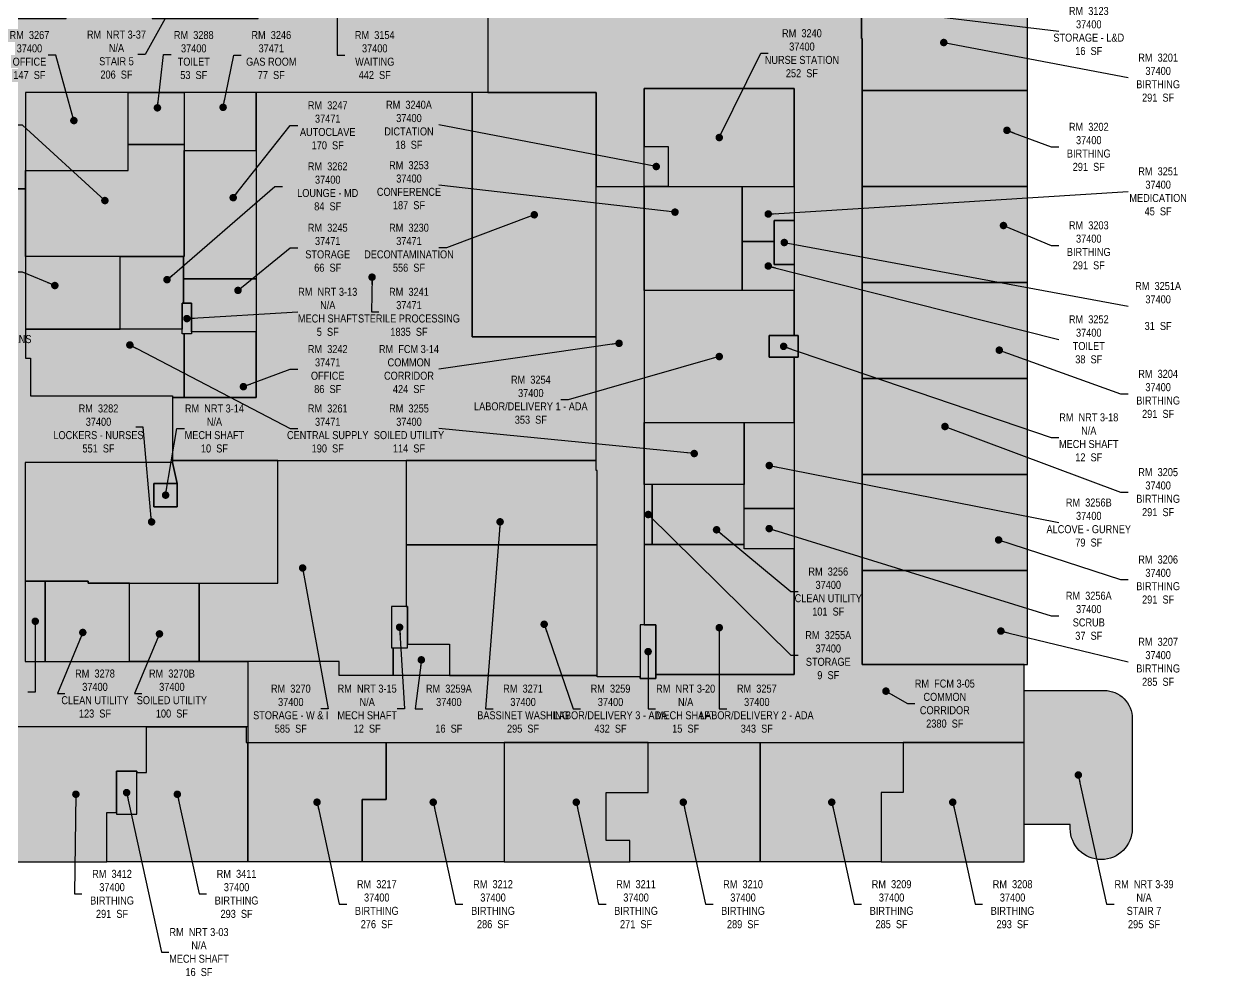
# Model space of a CAD drawing. Header units: inches. Extents: x 276 to 7811, y 1528 to 4873.
# Drawn here: x 5854 to 7789, y 1528 to 3075 of the extents above; entities that cross this region are included whole.
import ezdxf

# ---------------------------------------------------------------- set-up
doc = ezdxf.new("R2010")
doc.units = ezdxf.units.IN
doc.header["$MEASUREMENT"] = 0
for name, color, linetype in [('0-LABEL', 3, 'Continuous'), ('1-NRT', 200, 'Continuous'), ('1-NRT-PTN', 253, 'Continuous'), ('3-FCM', 190, 'Continuous'), ('3-FCM-PTN', 9, 'Continuous'), ('4-OCC', 6, 'Continuous'), ('4-OCC-PTN', 95, 'Continuous')]:
    doc.layers.add(name, color=color, linetype=linetype)
doc.styles.add('ArialN', font='ARIALN.TTF')
doc.dimstyles.new('AB-195', dxfattribs={"dimscale": 195, "dimtxt": 0.070312, "dimasz": 0.0625, "dimexe": 0.0625, "dimexo": 0.125, "dimgap": 0.25, "dimtad": 0, "dimdec": 4, "dimrnd": 0.0625, "dimzin": 0, "dimdsep": 46, "dimlunit": 4, "dimtxsty": 'ArialN', "dimblk": 'ARCHTICK', "dimcen": 0.0625, "dimclrd": 256, "dimclre": 256, "dimclrt": 256, "dimadec": 0, "dimazin": 0, "dimtfac": 1, "dimtdec": 4, "dimtofl": 0, "dimtmove": 2, "dimatfit": 3, "dimldrblk": 'DOT', "dimfxl": 0, "dimfrac": 2, "dimtolj": 1, "dimtzin": 0, "dimlwd": -1, "dimlwe": -1, "dimarcsym": 0})

# ---------------------------------------------------------------- blocks, each defined once
blk = doc.blocks.new('_ArchTick')
at = {"const_width": 0.15}
blk.add_lwpolyline([(-0.5, -0.5), (0.5, 0.5)], dxfattribs=at)
blk = doc.blocks.new('_Dot')
at = {"lineweight": -2}
blk.add_line((-0.5, 0), (-1, 0), dxfattribs=at)
at = {"const_width": 0.5}
blk.add_lwpolyline([(-0.25, 0, 1), (0.25, 0, 1)], format="xyb", close=True, dxfattribs=at)

msp = doc.modelspace()

# ---------------------------------------------------------------- hatches: boundary and pattern name
at = {"layer": '1-NRT-PTN'}
for points in [[(6127, 2621.2), (6127, 2571.5), (6111.8, 2571.5), (6111.8, 2621.2)], [(7065.3, 2568.7), (7065.3, 2533.7), (7112.7, 2533.7), (7112.7, 2568.7)], [(6070.8, 2328.5), (6065.8, 2328.5), (6065.8, 2290.5), (6103.8, 2290.5), (6103.8, 2328.5)], [(6473, 2128.5), (6452, 2128.5), (6452, 2061.1), (6478, 2061.1), (6478, 2128.5)], [(6856, 2099), (6856, 2011.5), (6881.5, 2011.5), (6881.5, 2099)], [(6037.8, 1826.1), (6037.8, 1861.1), (6005.1, 1861.1), (6005.1, 1791.1), (6037.8, 1791.1)]]:
    msp.add_hatch(color=256, dxfattribs=at).paths.add_polyline_path(points)
h = msp.add_hatch(color=256, dxfattribs=at)
edge = h.paths.add_edge_path()
edge.add_line((7480, 1774.2), (7480, 1992))
edge.add_line((7480, 1992), (7610, 1992))
edge.add_arc((7610, 1946.5), 45.5, 0, 90, ccw=False)
edge.add_line((7655.5, 1946.5), (7655.5, 1767.7))
edge.add_arc((7605.1, 1767.7), 50.4, -180, 0, ccw=False)
edge.add_line((7554.7, 1767.7), (7554.7, 1774.2))
edge.add_line((7554.7, 1774.2), (7480, 1774.2))
at = {"layer": '3-FCM-PTN'}
for points in [[(5415.9, 2960.5), (5231, 2960.5), (5231, 3090.5), (5227.8, 3090.5), (5227.8, 3161.1), (5234.3, 3161.1), (5234.3, 3208), (5227.8, 3208), (5227.8, 3266), (5335, 3266), (5335, 3155.5), (5370.8, 3155.5), (5370.8, 3090.5), (5546.3, 3090.5), (5546.3, 3113.2), (5601.5, 3113.2), (5601.5, 3084), (5923.3, 3084), (5923.3, 3188), (6025.8, 3188), (6025.8, 3162), (6027.3, 3162), (6027.3, 3090.5), (6063, 3090.5), (6063, 3084), (6235.3, 3084), (6235.3, 3090.5), (6316.5, 3090.5), (6316.5, 3134.5), (6418.5, 3134.5), (6418.5, 3139), (6526.3, 3139), (6526.3, 3090.5), (6608.2, 3090.5), (6608.2, 2963.7), (5857.3, 2963.7), (5857.3, 2807), (5750.7, 2807), (5750.7, 2965.2), (5702.3, 2965.2), (5702.3, 2960.5), (5485.9, 2960.5)], [(7036.5, 3090.5), (6608.2, 3090.5), (6608.2, 2963.7), (6784.5, 2963.7), (6784.5, 2811), (6862.5, 2811), (6862.5, 2970.2), (7106.2, 2970.2), (7106.2, 2568.7), (7112.7, 2568.7), (7112.7, 2533.7), (7106.2, 2533.7), (7106.2, 2018), (6881.5, 2018), (6881.5, 2011.5), (6856, 2011.5), (6856, 2014), (6786, 2014), (6786, 2016.5), (6366.8, 2016.5), (6366.8, 2039.3), (6218.3, 2039.3), (6218.3, 1907.5), (7480, 1907.5), (7480, 2034.2), (7216.8, 2034.2), (7216.8, 3051.5), (7215.5, 3051.5), (7215.5, 3089), (7145, 3089), (7145, 3139.2), (7036.5, 3139.2)]]:
    msp.add_hatch(color=256, dxfattribs=at).paths.add_polyline_path(points)
h = msp.add_hatch(color=256, dxfattribs=at)
edge = h.paths.add_edge_path()
edge.add_line((5755.7, 2053.8), (5755.8, 2180.4))
edge.add_line((5755.8, 2180.4), (5750.7, 2180.4))
edge.add_line((5750.7, 2180.4), (5750.7, 2807))
edge.add_line((5750.7, 2807), (5857.3, 2807))
edge.add_line((5857.3, 2807), (5857.3, 2532))
edge.add_line((5857.3, 2532), (5865.3, 2532))
edge.add_line((5865.3, 2532), (5865.3, 2471))
edge.add_line((5865.3, 2471), (6096.2, 2471))
edge.add_line((6096.2, 2471), (6096.2, 2362.5))
edge.add_line((6096.2, 2362.5), (5856.8, 2362.5))
edge.add_line((5856.8, 2362.5), (5856.8, 2039.2))
edge.add_line((5856.8, 2039.2), (6218.3, 2039.3))
edge.add_line((6218.3, 2039.3), (6218.3, 1933.2))
edge.add_line((6218.3, 1933.2), (5428.4, 1933.2))
edge.add_line((5428.4, 1933.2), (5428.4, 1972.2))
edge.add_line((5428.4, 1972.2), (4711, 1972.2))
edge.add_line((4711, 1972.2), (4711, 1926))
edge.add_line((4711, 1926), (4646, 1926))
edge.add_line((4646, 1926), (4646, 2032.4))
edge.add_line((4646, 2032.4), (4640.1, 2032.4))
edge.add_line((4640.1, 2032.4), (4640.1, 2077))
edge.add_line((4640.1, 2077), (4667, 2077))
edge.add_line((4667, 2077), (4667, 2076.5))
edge.add_line((4667, 2076.5), (4766.2, 2076.5))
edge.add_line((4766.2, 2076.5), (4766.3, 2079.7))
edge.add_line((4766.3, 2079.7), (5185.5, 2079.7))
edge.add_line((5185.5, 2079.7), (5185.5, 2078.2))
edge.add_line((5185.5, 2078.2), (5480.9, 2078.2))
edge.add_line((5480.9, 2078.2), (5480.9, 2054.4))
edge.add_arc((5619.4, 2520.2), 485.9, 253.4435, 286.2979)
msp.add_hatch(color=256, dxfattribs=at).paths.add_polyline_path([(6856, 2014), (6786, 2014), (6786, 2349.5), (6784.5, 2349.5), (6784.5, 2811), (6862.5, 2811), (6862.5, 2099), (6856, 2099)], flags=17)
at = {"layer": '4-OCC-PTN'}
for color, points in [(109, [(7216.8, 2967), (7485.5, 2967), (7485.5, 3123), (7303.2, 3123), (7303.2, 3121.4), (7212.9, 3121.4), (7212.9, 3089), (7215.5, 3089), (7215.5, 3051.5), (7216.8, 3051.5)]), (109, [(5857.3, 2963.7), (5857.3, 2837), (6024, 2837), (6024, 2963.7)]), (109, [(6115, 2963.7), (6024, 2963.7), (6024, 2879.2), (6115, 2879.2)]), (54, [(6784.5, 2365.7), (6784.5, 2566.5), (6583, 2566.5), (6583, 2963.7), (6232, 2963.7), (6232, 2468.2), (6096.2, 2468.2), (6096.2, 2365.7)]), (54, [(6232, 2869.5), (6232, 2963.7), (6115, 2963.7), (6115, 2869.5)]), (54, [(6583, 2963.7), (6583, 2566.5), (6784.5, 2566.5), (6784.5, 2963.7)]), (109, [(6862.5, 2970.2), (6862.5, 2876), (6901.5, 2876), (6901.5, 2814.2), (6901.5, 2811), (7106.2, 2811), (7106.2, 2970.2)]), (109, [(7216.8, 2811), (7485.5, 2811), (7485.5, 2967), (7216.8, 2967)]), (109, [(5857.3, 2837), (6024, 2837), (6024, 2879.2), (6115, 2879.2), (6115, 2697.2), (5857.3, 2697.2)]), (54, [(6157.5, 2869.5), (6232, 2869.5), (6232, 2661), (6113.6, 2661), (6113.6, 2697.2), (6115, 2697.2), (6115, 2869.5)]), (109, [(6862.5, 2876), (6901.5, 2876), (6901.5, 2811), (6862.5, 2811)]), (109, [(7021.8, 2811), (7021.8, 2642), (6862.5, 2642), (6862.5, 2811)]), (109, [(7106.2, 2811), (7021.8, 2811), (7021.8, 2721.6), (7073.8, 2721.6), (7073.8, 2755.7), (7106.2, 2755.7)]), (109, [(7216.8, 2655), (7485.5, 2655), (7485.5, 2811), (7216.8, 2811)]), (109, [(7106.2, 2755.7), (7073.8, 2755.7), (7073.8, 2721.6), (7073.8, 2684.2), (7106.2, 2684.2)]), (109, [(7021.8, 2721.6), (7021.8, 2642), (7106.2, 2642), (7106.2, 2684.2), (7073.8, 2684.2), (7073.8, 2721.6)]), (109, [(6011, 2697.2), (5857.3, 2697.2), (5857.3, 2579), (6011, 2579)]), (109, [(6011, 2579), (6111.8, 2579), (6111.8, 2621.2), (6113.6, 2621.2), (6113.6, 2697.2), (6011, 2697.2)]), (54, [(6232, 2661), (6113.6, 2661), (6113.6, 2621.2), (6127, 2621.2), (6127, 2575.1), (6232, 2575.1)]), (109, [(7216.8, 2499), (7485.5, 2499), (7485.5, 2655), (7216.8, 2655)]), (109, [(7065.3, 2568.7), (7106.2, 2568.7), (7106.2, 2642), (7021.8, 2642), (6862.5, 2642), (6862.5, 2427.5), (7025, 2427.5), (7106.2, 2427.5), (7106.2, 2533.7), (7065.3, 2533.7)]), (54, [(6115, 2571.5), (6111.8, 2571.5), (6111.8, 2579), (6011, 2579), (5857.3, 2579), (5857.3, 2532), (5865.3, 2532), (5865.3, 2471), (6096.2, 2471), (6096.2, 2468.2), (6115, 2468.2)]), (54, [(6115, 2468.2), (6232, 2468.2), (6232, 2575.1), (6127, 2575.1), (6127, 2571.5), (6115, 2571.5)]), (109, [(7216.8, 2343), (7485.5, 2343), (7485.5, 2499), (7216.8, 2499)]), (109, [(7025, 2375.5), (7025, 2330), (7025, 2326.7), (6862.5, 2326.7), (6862.5, 2427.5), (7025, 2427.5)]), (109, [(7106.2, 2427.5), (7025, 2427.5), (7025, 2287.7), (7106.2, 2287.7)]), (109, [(6267.2, 2166.2), (6139.2, 2166.2), (6139.2, 2039.3), (6366.8, 2039.3), (6366.8, 2016.5), (6454.7, 2016.5), (6454.7, 2061.1), (6452, 2061.1), (6452, 2128.5), (6475.5, 2128.5), (6475.5, 2365.7), (6267.2, 2365.7)]), (109, [(6784.5, 2365.7), (6475.5, 2365.7), (6475.5, 2229), (6786, 2229), (6786, 2349.5), (6784.5, 2349.5)]), (109, [(7216.8, 2187), (7485.5, 2187), (7485.5, 2343), (7216.8, 2343)]), (109, [(6875.5, 2326.7), (6862.5, 2326.7), (6862.5, 2229.2), (6875.5, 2229.2)]), (109, [(7025, 2287.7), (7025, 2326.7), (6875.5, 2326.7), (6875.5, 2229.2), (7025, 2229.2)]), (109, [(7106.2, 2287.7), (7025, 2287.7), (7025, 2222.5), (7106.2, 2222.5)]), (109, [(6786, 2229), (6475.5, 2229), (6475.5, 2128.5), (6478, 2128.5), (6478, 2067.1), (6545.9, 2067.1), (6545.9, 2016.5), (6786, 2016.5)]), (109, [(7106.2, 2222.5), (7025, 2222.5), (7025, 2229.2), (6862.5, 2229.2), (6862.5, 2099), (6881.5, 2099), (6881.5, 2018), (7106.2, 2018)]), (109, [(7216.8, 2187), (7216.8, 2034.2), (7485.5, 2034.2), (7485.5, 2187)]), (109, [(5889.2, 2169.7), (5856.8, 2169.7), (5856.8, 2039.2), (5889.2, 2039.2)]), (109, [(6026.3, 2166.3), (5958.7, 2166.3), (5958.7, 2169.7), (5889.2, 2169.7), (5889.2, 2039.2), (6026.2, 2039.2)]), (109, [(6026.2, 2039.3), (6026.3, 2166.3), (6139.2, 2166.3), (6139.2, 2039.3)]), (109, [(6545.9, 2067.1), (6478, 2067.1), (6478, 2061.1), (6454.7, 2061.1), (6454.7, 2016.5), (6545.9, 2016.5)]), (109, [(5989.3, 1791.1), (5989.3, 1793.6), (6005.1, 1793.6), (6005.1, 1861.1), (6037.8, 1861.1), (6037.8, 1858.6), (6053.5, 1858.6), (6053.5, 1933.2), (5824.6, 1933.2), (5824.6, 1713.5), (5989.3, 1713.5)]), (109, [(6215.8, 1933.2), (6215.8, 1907.5), (6218.3, 1907.5), (6218.3, 1713.5), (5989.3, 1713.5), (5989.3, 1793.6), (6005.1, 1793.6), (6005.1, 1791.1), (6037.8, 1791.1), (6037.8, 1858.6), (6053.5, 1858.6), (6053.5, 1933.2)]), (109, [(6443.3, 1907.5), (6443.3, 1814.9), (6404.3, 1814.9), (6404.3, 1713.5), (6218.3, 1713.5), (6218.3, 1907.5)]), (109, [(6635, 1907.5), (6635, 1713.5), (6404.3, 1713.5), (6404.3, 1814.9), (6443.3, 1814.9), (6443.3, 1907.5)]), (109, [(6839, 1719), (6839, 1748.2), (6800.8, 1748.2), (6800.8, 1826.2), (6869, 1826.2), (6869, 1907.5), (6635, 1907.5), (6635, 1713.5), (6839, 1713.5)]), (109, [(7051, 1907.5), (7051, 1713.5), (6839, 1713.5), (6839, 1748.2), (6800.8, 1748.2), (6800.8, 1826.2), (6869, 1826.2), (6869, 1907.5)]), (109, [(7283.4, 1907.5), (7283.4, 1826.2), (7247.6, 1826.2), (7247.6, 1713.5), (7051, 1713.5), (7051, 1907.5)]), (109, [(7480, 1907.5), (7283.4, 1907.5), (7283.4, 1826.2), (7247.6, 1826.2), (7247.6, 1713.5), (7480, 1713.5)])]:
    msp.add_hatch(color=color, dxfattribs=at).paths.add_polyline_path(points)
h = msp.add_hatch(color=109, dxfattribs=at)
h.paths.add_polyline_path([(5856.8, 2169.7), (5958.7, 2169.7), (5958.7, 2166.3), (6267.2, 2166.3), (6267.2, 2365.7), (6096.2, 2365.7), (6096.2, 2362.5), (5856.8, 2362.5)])
h.paths.add_polyline_path([(6065.8, 2328.5), (6103.8, 2328.5), (6103.8, 2290.5), (6065.8, 2290.5)], flags=16)

# ---------------------------------------------------------------- linework, layer by layer
at = {"layer": '1-NRT'}
for points in [[(6127, 2621.2), (6127, 2571.5), (6111.8, 2571.5), (6111.8, 2621.2)], [(7065.3, 2568.7), (7065.3, 2533.7), (7112.7, 2533.7), (7112.7, 2568.7)], [(6070.8, 2328.5), (6065.8, 2328.5), (6065.8, 2290.5), (6103.8, 2290.5), (6103.8, 2328.5)], [(6473, 2128.5), (6452, 2128.5), (6452, 2061.1), (6478, 2061.1), (6478, 2128.5)], [(6856, 2099), (6856, 2011.5), (6881.5, 2011.5), (6881.5, 2099)], [(6037.8, 1826.1), (6037.8, 1861.1), (6005.1, 1861.1), (6005.1, 1791.1), (6037.8, 1791.1)]]:
    msp.add_lwpolyline(points, close=True, dxfattribs=at)
msp.add_lwpolyline([(7480, 1774.2), (7480, 1992), (7610, 1992, -0.414214), (7655.5, 1946.5), (7655.5, 1767.7, -1), (7554.7, 1767.7), (7554.7, 1774.2), (7480, 1774.2)], format="xyb", dxfattribs=at)
at = {"layer": '3-FCM'}
for points in [[(5601.5, 3084), (5923.3, 3084), (5923.3, 3188), (6025.8, 3188), (6025.8, 3162), (6027.3, 3162), (6027.3, 3090.5), (6063, 3090.5), (6063, 3084), (6235.3, 3084), (6235.3, 3090.5), (6316.5, 3090.5), (6316.5, 3134.5), (6418.5, 3134.5), (6418.5, 3139), (6526.3, 3139), (6526.3, 3090.5), (6608.2, 3090.5), (6608.2, 2963.7), (5857.3, 2963.7), (5857.3, 2807), (5750.7, 2807)], [(6608.2, 3090.5), (6608.2, 2963.7), (6784.5, 2963.7), (6784.5, 2811), (6862.5, 2811), (6862.5, 2970.2), (7106.2, 2970.2), (7106.2, 2568.7), (7112.7, 2568.7), (7112.7, 2533.7), (7106.2, 2533.7), (7106.2, 2018), (6881.5, 2018), (6881.5, 2011.5), (6856, 2011.5), (6856, 2014), (6786, 2014), (6786, 2016.5), (6366.8, 2016.5), (6366.8, 2039.3), (6218.3, 2039.3), (6218.3, 1907.5), (7480, 1907.5), (7480, 2034.2), (7216.8, 2034.2), (7216.8, 3051.5), (7215.5, 3051.5), (7215.5, 3089)], [(5750.7, 2807), (5857.3, 2807), (5857.3, 2532), (5865.3, 2532), (5865.3, 2471), (6096.2, 2471), (6096.2, 2362.5), (5856.8, 2362.5), (5856.8, 2039.2), (6218.3, 2039.3), (6218.3, 1933.2), (5428.4, 1933.2)]]:
    msp.add_lwpolyline(points, dxfattribs=at)
msp.add_lwpolyline([(6856, 2014), (6786, 2014), (6786, 2349.5), (6784.5, 2349.5), (6784.5, 2811), (6862.5, 2811), (6862.5, 2099), (6856, 2099)], close=True, dxfattribs=at)
at = {"layer": '4-OCC'}
for points in [[(7216.8, 2967), (7485.5, 2967), (7485.5, 3123), (7303.2, 3123), (7303.2, 3121.4), (7212.9, 3121.4), (7212.9, 3089), (7215.5, 3089), (7215.5, 3051.5), (7216.8, 3051.5), (7216.8, 2967)], [(6024, 2837), (6024, 2963.7), (5857.3, 2963.7), (5857.3, 2837)], [(6024, 2879.2), (6024, 2963.7), (6115, 2963.7), (6115, 2879.2)], [(6784.5, 2365.7), (6784.5, 2566.5), (6583, 2566.5), (6583, 2963.7), (6232, 2963.7), (6232, 2468.2), (6096.2, 2468.2), (6096.2, 2365.7)], [(6232, 2869.5), (6232, 2963.7), (6115, 2963.7), (6115, 2869.5)], [(6583, 2963.7), (6583, 2566.5), (6784.5, 2566.5), (6784.5, 2963.7)], [(6862.5, 2970.2), (6862.5, 2876), (6901.5, 2876), (6901.5, 2814.2), (6901.5, 2811), (7106.2, 2811), (7106.2, 2970.2)], [(7216.8, 2811), (7485.5, 2811), (7485.5, 2967), (7216.8, 2967)], [(5857.3, 2837), (6024, 2837), (6024, 2879.2), (6024, 2879.2), (6115, 2879.2), (6115, 2879.2), (6115, 2697.2), (5857.3, 2697.2)], [(6157.5, 2869.5), (6232, 2869.5), (6232, 2661), (6113.6, 2661), (6113.6, 2697.2), (6115, 2697.2), (6115, 2869.5)], [(6862.5, 2876), (6901.5, 2876), (6901.5, 2811), (6862.5, 2811)], [(7021.8, 2811), (7021.8, 2642), (6862.5, 2642), (6862.5, 2811)], [(7216.8, 2655), (7485.5, 2655), (7485.5, 2811), (7216.8, 2811)], [(7106.2, 2684.2), (7073.8, 2684.2), (7073.8, 2755.7), (7106.2, 2755.7)], [(7106.2, 2684.2), (7106.2, 2642), (7021.8, 2642), (7021.8, 2721.6), (7073.8, 2721.6), (7073.8, 2684.2)], [(6011, 2697.2), (5857.3, 2697.2), (5857.3, 2579), (6011, 2579)], [(6011, 2582.2), (6011, 2697.2), (6113.6, 2697.2), (6113.6, 2621.2), (6111.8, 2621.2), (6111.8, 2579), (6011, 2579)], [(6116.9, 2661), (6232, 2661), (6232, 2575.1), (6127, 2575.1), (6127, 2621.2), (6113.6, 2621.2), (6113.6, 2661)], [(7216.8, 2499), (7485.5, 2499), (7485.5, 2655), (7216.8, 2655)], [(6115, 2471), (6115, 2571.5), (6111.8, 2571.5), (6111.8, 2579), (5857.3, 2579), (5857.3, 2532), (5865.3, 2532), (5865.3, 2471), (6096.2, 2471), (6096.2, 2468.2), (6115, 2468.2)], [(6115, 2468.2), (6232, 2468.2), (6232, 2575.1), (6127, 2575.1), (6127, 2571.5), (6115, 2571.5)], [(7216.8, 2343), (7485.5, 2343), (7485.5, 2499), (7216.8, 2499)], [(7025, 2375.5), (7025, 2330), (7025, 2326.7), (6862.5, 2326.7), (6862.5, 2427.5), (7025, 2427.5)], [(7106.2, 2287.7), (7025, 2287.7), (7025, 2427.5), (7106.2, 2427.5)], [(5856.8, 2169.7), (5958.7, 2169.7), (5958.7, 2166.3), (6267.2, 2166.3), (6267.2, 2365.7), (6096.2, 2365.7), (6096.2, 2362.5), (6103.8, 2328.5), (6103.8, 2290.5), (6065.8, 2290.5), (6065.8, 2328.5), (6103.8, 2328.5), (6096.2, 2362.5), (5856.8, 2362.5)], [(6139.2, 2039.3), (6139.2, 2163.7), (6139.2, 2166.2), (6267.2, 2166.2), (6267.2, 2365.7), (6475.5, 2365.7), (6475.5, 2128.5), (6452, 2128.5), (6452, 2061.1), (6454.7, 2061.1), (6454.7, 2016.5), (6366.8, 2016.5), (6366.8, 2039.3)], [(6784.5, 2365.7), (6475.5, 2365.7), (6475.5, 2229), (6786, 2229), (6786, 2349.5), (6784.5, 2349.5)], [(7216.8, 2187), (7485.5, 2187), (7485.5, 2343), (7216.8, 2343)], [(6862.5, 2229.2), (6872.3, 2229.2), (6875.5, 2229.2), (6875.5, 2326.7), (6862.5, 2326.7)], [(6875.5, 2229.2), (7025, 2229.2), (7025, 2326.7), (6875.5, 2326.7)], [(7106.2, 2222.5), (7025, 2222.5), (7025, 2287.7), (7106.2, 2287.7)], [(6786, 2229), (6478, 2229), (6475.5, 2229), (6475.5, 2128.5), (6478, 2128.5), (6478, 2067.1), (6545.9, 2067.1), (6545.9, 2067.1), (6545.9, 2016.5), (6786, 2016.5)], [(6862.5, 2229.2), (6862.5, 2099), (6881.5, 2099), (6881.5, 2018), (7106.2, 2018), (7106.2, 2222.5), (7025, 2222.5), (7025, 2229.2)], [(7216.8, 2187), (7216.8, 2034.2), (7485.5, 2034.2), (7485.5, 2187)], [(5889.2, 2039.2), (5889.2, 2169.7), (5856.8, 2169.7), (5856.8, 2039.2)], [(6026.3, 2166.3), (5958.7, 2166.3), (5958.7, 2169.7), (5889.2, 2169.7), (5889.2, 2039.2), (6026.2, 2039.2)], [(6026.2, 2039.3), (6026.3, 2166.3), (6139.2, 2166.3), (6139.2, 2039.3)], [(5989.3, 1791.1), (5989.3, 1793.6), (6005.1, 1793.6), (6005.1, 1861.1), (6037.8, 1861.1), (6037.8, 1858.6), (6053.5, 1858.6), (6053.5, 1933.2), (5824.6, 1933.2), (5824.6, 1713.5), (5989.3, 1713.5)], [(6215.8, 1933.2), (6215.8, 1907.5), (6218.3, 1907.5), (6218.3, 1713.5), (5989.3, 1713.5), (5989.3, 1793.6), (6005.1, 1793.6), (6005.1, 1791.1), (6037.8, 1791.1), (6037.8, 1858.6), (6053.5, 1858.6), (6053.5, 1933.2)], [(6443.3, 1907.5), (6443.3, 1814.9), (6443.3, 1814.9), (6404.3, 1814.9), (6404.3, 1814.9), (6404.3, 1713.5), (6218.3, 1713.5), (6218.3, 1907.5)], [(6635, 1907.5), (6635, 1713.5), (6404.3, 1713.5), (6404.3, 1814.9), (6443.3, 1814.9), (6443.3, 1907.5)], [(6839, 1719), (6839, 1748.2), (6800.8, 1748.2), (6800.8, 1826.2), (6869, 1826.2), (6869, 1826.2), (6869, 1907.5), (6635, 1907.5), (6635, 1713.5), (6839, 1713.5)], [(7051, 1907.5), (7051, 1713.5), (6839, 1713.5), (6839, 1748.2), (6800.8, 1748.2), (6800.8, 1826.2), (6869, 1826.2), (6869, 1907.5)], [(7283.4, 1907.5), (7283.4, 1826.2), (7247.6, 1826.2), (7247.6, 1826.2), (7247.6, 1713.5), (7051, 1713.5), (7051, 1907.5)], [(7480, 1907.5), (7283.4, 1907.5), (7283.4, 1826.2), (7247.6, 1826.2), (7247.6, 1713.5), (7480, 1713.5)]]:
    msp.add_lwpolyline(points, close=True, dxfattribs=at)
for points in [[(7073.8, 2721.6), (7025, 2721.6), (7021.8, 2721.6), (7021.8, 2811), (7106.2, 2811), (7106.2, 2755.7), (7073.8, 2755.7), (7073.8, 2721.6)], [(7106.2, 2642), (6862.5, 2642), (6862.5, 2427.5), (7106.2, 2427.5), (7106.2, 2533.7), (7065.3, 2533.7), (7065.3, 2568.7), (7106.2, 2568.7), (7106.2, 2642)], [(6454.7, 2016.5), (6454.7, 2061.1), (6478, 2061.1), (6478, 2067.1), (6545.9, 2067.1), (6545.9, 2016.5), (6454.7, 2016.5)]]:
    msp.add_lwpolyline(points, dxfattribs=at)

# ---------------------------------------------------------------- texts
at = {"layer": '0-LABEL', "char_height": 13, "attachment_point": 5, "style": 'ArialN'}
for s, insert in [('RM  3123\\P37400\\PSTORAGE - L&D\\P16  SF', (7584.8, 3063.7)), ('RM  3267\\P37400\\POFFICE\\P147  SF', (5863.5, 3024.6)), ('RM  NRT 3-37\\PN/A\\PSTAIR 5\\P206  SF', (6004.9, 3025.3)), ('RM  3288\\P37400\\PTOILET\\P53  SF', (6130.5, 3024.6)), ('RM  3246\\P37471\\PGAS ROOM\\P77  SF', (6256.5, 3024.6)), ('RM  3154\\P37400\\PWAITING\\P442  SF', (6424.6, 3024.6)), ('RM  3240\\P37400\\PNURSE STATION\\P252  SF', (7118.7, 3027.5)), ('RM  3201\\P37400\\PBIRTHING\\P291  SF', (7697.5, 2987.9)), ('RM  3247\\P37471\\PAUTOCLAVE\\P170  SF', (6348.2, 2910.4)), ('RM  3240A\\P37400\\PDICTATION\\P18  SF', (6480.2, 2911.3)), ('RM  3202\\P37400\\PBIRTHING\\P291  SF', (7584.8, 2875.4)), ('RM  3262\\P37400\\PLOUNGE - MD\\P84  SF', (6348.2, 2811.2)), ('RM  3253\\P37400\\PCONFERENCE\\P187  SF', (6480.2, 2813.1)), ('RM  3251\\P37400\\PMEDICATION\\P45  SF', (7697.5, 2803.1)), ('RM  3245\\P37471\\PSTORAGE\\P66  SF', (6348.2, 2711.5)), ('RM  3230\\P37471\\PDECONTAMINATION\\P556  SF', (6480.2, 2711.5)), ('RM  3203\\P37400\\PBIRTHING\\P291  SF', (7584.8, 2715.4)), ('RM  3251A\\P37400\\P\\P31  SF', (7697.5, 2616.8)), ('RM  NRT 3-13\\PN/A\\PMECH SHAFT\\P5  SF', (6348.2, 2607.3)), ('RM  3241\\P37471\\PSTERILE PROCESSING\\P1835  SF', (6480.2, 2607.3)), ('RM  3454\\P37400\\PLOCKERS - MENS\\P341  SF', (5803.1, 2573.8)), ('RM  3252\\P37400\\PTOILET\\P38  SF', (7584.8, 2562.6)), ('RM  3242\\P37471\\POFFICE\\P86  SF', (6348.2, 2514.3)), ('RM  FCM 3-14\\PCOMMON\\PCORRIDOR\\P424  SF', (6480.2, 2514.3)), ('RM  3254\\P37400\\PLABOR/DELIVERY 1 - ADA\\P353  SF', (6678.2, 2464.5)), ('RM  3204\\P37400\\PBIRTHING\\P291  SF', (7697.5, 2474)), ('RM  3282\\P37400\\PLOCKERS - NURSES\\P551  SF', (5975.7, 2417.8)), ('RM  NRT 3-14\\PN/A\\PMECH SHAFT\\P10  SF', (6164.1, 2417.8)), ('RM  3261\\P37471\\PCENTRAL SUPPLY\\P190  SF', (6348.2, 2417.8)), ('RM  3255\\P37400\\PSOILED UTILITY\\P114  SF', (6480.2, 2417.8)), ('RM  NRT 3-18\\PN/A\\PMECH SHAFT\\P12  SF', (7584.8, 2403.3)), ('RM  3205\\P37400\\PBIRTHING\\P291  SF', (7697.5, 2314.3)), ('RM  3256B\\P37400\\PALCOVE - GURNEY\\P79  SF', (7584.8, 2264.9)), ('RM  3206\\P37400\\PBIRTHING\\P291  SF', (7697.5, 2172.3)), ('RM  3256\\P37400\\PCLEAN UTILITY\\P101  SF', (7161.5, 2152.7)), ('RM  3256A\\P37400\\PSCRUB\\P37  SF', (7584.8, 2113.4)), ('RM  3255A\\P37400\\PSTORAGE\\P9  SF', (7161.5, 2049.4)), ('RM  3207\\P37400\\PBIRTHING\\P285  SF', (7697.5, 2038.6)), ('RM  3278\\P37400\\PCLEAN UTILITY\\P123  SF', (5970, 1987)), ('RM  3270B\\P37400\\PSOILED UTILITY\\P100  SF', (6095, 1987)), ('RM  3270\\P37400\\PSTORAGE - W & I\\P585  SF', (6288.2, 1962.5)), ('RM  NRT 3-15\\PN/A\\PMECH SHAFT\\P12  SF', (6412.3, 1962.5)), ('RM  3259A\\P37400\\P\\P16  SF', (6545, 1962.5)), ('RM  3271\\P37400\\PBASSINET WASHING\\P295  SF', (6665.6, 1962.5)), ('RM  3259\\P37400\\PLABOR/DELIVERY 3 - ADA\\P432  SF', (6807.7, 1962.5)), ('RM  NRT 3-20\\PN/A\\PMECH SHAFT\\P15  SF', (6929.8, 1962.5)), ('RM  3257\\P37400\\PLABOR/DELIVERY 2 - ADA\\P343  SF', (7045.4, 1962.5)), ('RM  FCM 3-05\\PCOMMON\\PCORRIDOR\\P2380  SF', (7350.9, 1970.7)), ('RM  3412\\P37400\\PBIRTHING\\P291  SF', (5997.7, 1661.5)), ('RM  3411\\P37400\\PBIRTHING\\P293  SF', (6200.1, 1661.5)), ('RM  3217\\P37400\\PBIRTHING\\P276  SF', (6427.9, 1644.7)), ('RM  3212\\P37400\\PBIRTHING\\P286  SF', (6616.8, 1644.7)), ('RM  3211\\P37400\\PBIRTHING\\P271  SF', (6849.2, 1644.7)), ('RM  3210\\P37400\\PBIRTHING\\P289  SF', (7023, 1644.7)), ('RM  3209\\P37400\\PBIRTHING\\P285  SF', (7264.4, 1644.7)), ('RM  3208\\P37400\\PBIRTHING\\P293  SF', (7461, 1644.7)), ('RM  NRT 3-39\\PN/A\\PSTAIR 7\\P295  SF', (7674.6, 1644.7)), ('RM  NRT 3-03\\PN/A\\PMECH SHAFT\\P16  SF', (6139, 1566.9))]:
    msp.add_mtext(s, dxfattribs=dict(at, insert=insert))

# ---------------------------------------------------------------- leaders
at = {"layer": '0-LABEL', "annotation_type": 0, "has_hookline": 1}
for points, hookline_direction, text_width in [([(6363.6, 3263.5), (6363.7, 3024.6), (6375.8, 3024.6)], 0, 62.7), ([(6149.1, 3201), (6051.6, 3025.3), (6039.4, 3025.3)], 1, 94.1), ([(7178.9, 3106.4), (7536, 3063.7)], 0, 113.5), ([(7349.2, 3045), (7648.7, 2987.9)], 0, 69.1), ([(5618.3, 2863.4), (5645.3, 3024.6), (5657.5, 3024.6)], 0, 151.2), ([(5935.7, 2918.2), (5906.3, 3024.6), (5894.1, 3024.6)], 1, 62.7), ([(6071.5, 2938.9), (6081.6, 3025.3), (6093.8, 3025.3)], 0, 62.7), ([(6178.2, 2939.7), (6195.6, 3024.6), (6207.8, 3024.6)], 0, 80), ([(6984.4, 2890.6), (7051.7, 3027.5), (7063.9, 3027.5)], 0, 118.4), ([(5986.1, 2788.2), (5852, 2910.8), (5839.8, 2910.8)], 1, 97.4), ([(6194.6, 2792.9), (6287.2, 2910.4), (6299.4, 2910.4)], 0, 89.4), ([(6882, 2843.5), (6528.9, 2911.3)], 1, 77.9), ([(7451.8, 2902.3), (7523.8, 2875.4), (7536, 2875.4)], 0, 69.1), ([(6087.1, 2659.6), (6262.5, 2811.2), (6274.7, 2811.2)], 0, 97.4), ([(6912.5, 2769.4), (6528.9, 2813.1)], 1, 102.7), ([(7064, 2766.3), (7648.7, 2803.1)], 0, 91.1), ([(5620.5, 2744.5), (5754.1, 2784.5), (5766.3, 2784.5)], 0, 95.4), ([(6683.8, 2765.1), (6541.1, 2711.5), (6528.9, 2711.5)], 1, 143.2), ([(7446.2, 2747.6), (7523.8, 2715.4), (7536, 2715.4)], 0, 69.1), ([(6202.4, 2642.2), (6287.2, 2711.5), (6299.4, 2711.5)], 0, 71.3), ([(7090, 2720), (7648.7, 2616.8)], 0, 73.4), ([(5618.3, 2664), (5754.1, 2573.8), (5766.3, 2573.8)], 0, 125.6), ([(5904.8, 2650.1), (5852, 2671.6), (5839.8, 2671.6)], 1, 62.7), ([(6420.2, 2663.7), (6419.2, 2607.3), (6431.4, 2607.3)], 0, 163.9), ([(7064, 2681.8), (7536, 2562.6)], 0, 62.6), ([(6119.4, 2596.4), (6299.4, 2607.3)], 0, 95.4), ([(5499.7, 2577.7), (5754.1, 2472.3), (5766.3, 2472.3)], 0, 95.4), ([(6026.7, 2553.5), (6287.2, 2417.8), (6299.4, 2417.8)], 0, 131.6), ([(6821.6, 2556.2), (6528.9, 2514.3)], 1, 95.8), ([(7089, 2551.2), (7523.8, 2403.3), (7536, 2403.3)], 0, 95.4), ([(6984.4, 2534.7), (6739.1, 2464.5), (6726.9, 2464.5)], 1, 183.5), ([(7439.4, 2545.1), (7636.5, 2474), (7648.7, 2474)], 0, 69.1), ([(6211.2, 2485.8), (6287.2, 2514.3), (6299.4, 2514.3)], 0, 62.6), ([(5618.3, 2425.1), (5754.1, 2379.3), (5766.3, 2379.3)], 0, 97.4), ([(6062, 2266), (6048.5, 2419.8), (6036.3, 2419.8)], 1, 144.6), ([(6084.8, 2309.5), (6103.2, 2417.8), (6115.3, 2417.8)], 0, 95.4), ([(6943.7, 2377.1), (6528.9, 2417.8)], 1, 113.4), ([(7351.1, 2421), (7636.5, 2314.3), (7648.7, 2314.3)], 0, 69.1), ([(7065.6, 2357.6), (7536, 2264.9)], 0, 137.2), ([(6869, 2278), (7100.6, 2049.4), (7112.7, 2049.4)], 0, 73.4), ([(5516.2, 2274.2), (5766.3, 2281.2)], 0, 95.4), ([(6628.3, 2266.1), (6604.7, 1962.5), (6616.9, 1962.5)], 0, 146.9), ([(6980, 2253.2), (7100.6, 2152.7), (7112.7, 2152.7)], 0, 108.4), ([(7065.6, 2255.1), (7523.8, 2113.4), (7536, 2113.4)], 0, 73.4), ([(5691.3, 2230.7), (5754.1, 2183.7), (5766.3, 2183.7)], 0, 62.7), ([(7438.3, 2236.7), (7636.5, 2172.3), (7648.7, 2172.3)], 0, 69.1), ([(6307.4, 2191.1), (6349.1, 1962.5), (6337, 1962.5)], 1, 120.5), ([(5873, 2104.5), (5873, 1989.3), (5860.8, 1989.3)], 1, 71.3), ([(5950.2, 2086.3), (5909.1, 1987), (5921.3, 1987)], 0, 108.4), ([(6074.8, 2084), (6034.1, 1987), (6046.3, 1987)], 0, 113.4), ([(6465, 2094.8), (6473.2, 1962.5), (6461, 1962.5)], 1, 95.4), ([(6699.9, 2099.7), (6746.8, 1962.5), (6759, 1962.5)], 0, 183.5), ([(6984.4, 2094.1), (6984.4, 1962.5), (6996.6, 1962.5)], 0, 183.5), ([(7442, 2088.6), (7648.7, 2038.6)], 0, 69.1), ([(6868.8, 2055.2), (6868.8, 1962.5), (6881, 1962.5)], 0, 95.4), ([(6500.3, 2041.8), (6490.4, 1962.5), (6502.6, 1962.5)], 0, 73.4), ([(7255.2, 1991), (7290, 1970.7), (7302.1, 1970.7)], 0, 95.9), ([(7567.8, 1854.7), (7613.6, 1644.7), (7625.8, 1644.7)], 0, 94.2), ([(5939, 1823.4), (5936.8, 1661.5), (5948.9, 1661.5)], 0, 69.1), ([(6021.4, 1826.1), (6078.1, 1566.9), (6090.2, 1566.9)], 0, 95.4), ([(6103.8, 1823.4), (6139.1, 1661.5), (6151.3, 1661.5)], 0, 69.1), ([(6330.8, 1810.5), (6367, 1644.7), (6379.2, 1644.7)], 0, 69.1), ([(6519.6, 1810.5), (6555.9, 1644.7), (6568, 1644.7)], 0, 69.1), ([(6752, 1810.5), (6788.2, 1644.7), (6800.4, 1644.7)], 0, 69.1), ([(6925.9, 1810.5), (6962.1, 1644.7), (6974.3, 1644.7)], 0, 69.1), ([(7167.2, 1810.5), (7203.4, 1644.7), (7215.6, 1644.7)], 0, 69.1), ([(7363.8, 1810.5), (7400, 1644.7), (7412.2, 1644.7)], 0, 69.1)]:
    msp.add_leader(points, dimstyle='AB-195', dxfattribs=dict(at, hookline_direction=hookline_direction, text_width=text_width))

doc.saveas('drawing.dxf')
